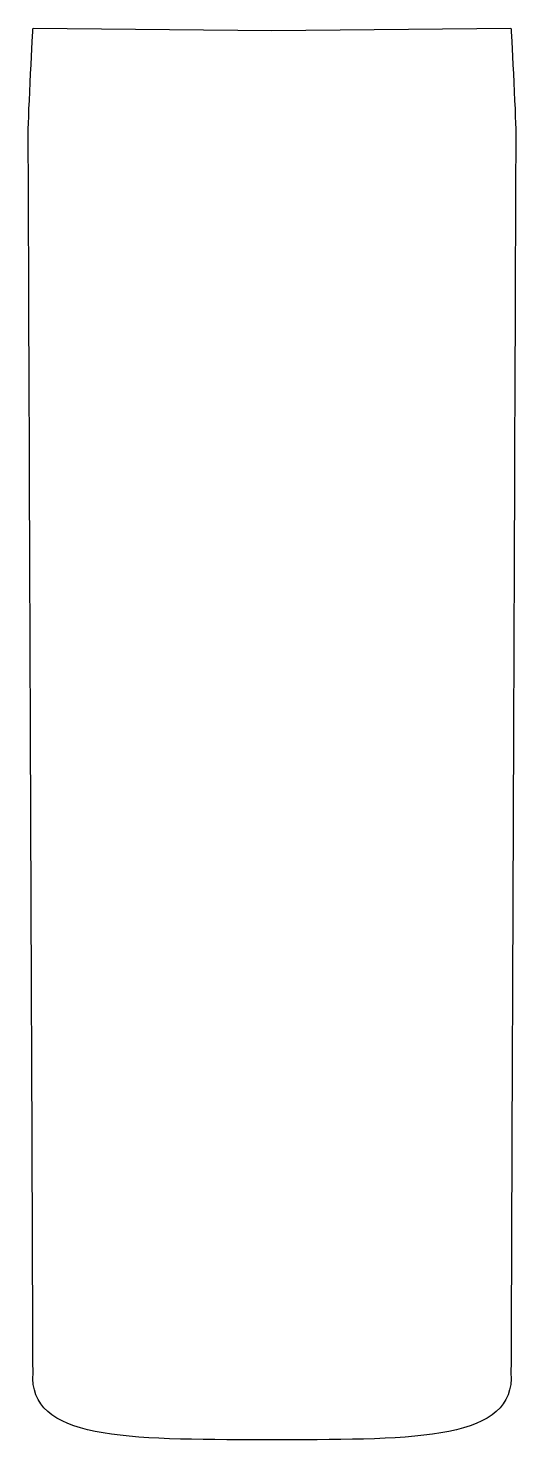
# Model space of a CAD drawing. Header units: centimetres. Extents: x -2.7 to 2.7, y -7.8 to 7.8.
import ezdxf

# ---------------------------------------------------------------- set-up
doc = ezdxf.new("R2010")
doc.units = ezdxf.units.CM
doc.header["$MEASUREMENT"] = 0
doc.layers.add('Camada 1', color=7, linetype='Continuous')

msp = doc.modelspace()

# ---------------------------------------------------------------- linework, layer by layer
at = {"layer": 'Camada 1'}
msp.add_open_spline([(0.07938, -7.81844), (1.61396, -7.81844), (2.69875, -7.81844), (2.64584, -7.07761), (2.64584, -7.07761), (2.64584, -7.07761), (2.69876, 6.4426), (2.69876, 6.65426), (2.69876, 6.65426), (2.69876, 6.86592), (2.64584, 7.81843), (2.64584, 7.81843), (2.64584, 7.81843), (2.64584, 7.81843), (0, 7.79198), (0, 7.79198), (0, 7.79198), (0, 7.79198), (-2.64583, 7.81844), (-2.64583, 7.81844), (-2.64583, 7.81844), (-2.64583, 7.81844), (-2.69875, 6.86594), (-2.69875, 6.65427), (-2.69875, 6.65427), (-2.69875, 6.4426), (-2.64583, -7.0776), (-2.64583, -7.0776), (-2.64583, -7.0776), (-2.69875, -7.81843), (-1.61395, -7.81843), (-0.07937, -7.81843), (-0.07937, -7.81843), (-0.07937, -7.81843), (0.07938, -7.81844), (0.07938, -7.81844)], degree=3, knots=[0, 0, 0, 0, 0.1, 0.1, 0.1, 0.1, 0.2, 0.2, 0.2, 0.2, 0.3, 0.3, 0.3, 0.3, 0.4, 0.4, 0.4, 0.4, 0.5, 0.5, 0.5, 0.5, 0.6, 0.6, 0.6, 0.6, 0.7, 0.7, 0.7, 0.7, 0.8, 0.8, 0.8, 0.8, 1, 1, 1, 1], dxfattribs=at)

doc.saveas('drawing.dxf')
